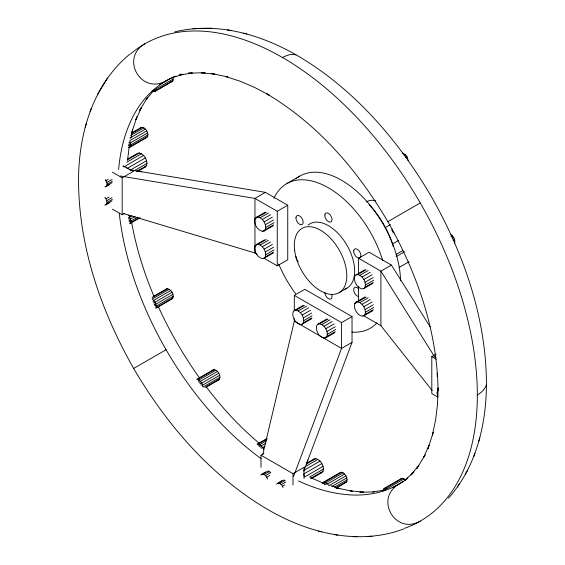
<?xml version="1.0" encoding="UTF-8"?>
<svg xmlns="http://www.w3.org/2000/svg" width="565" height="565" viewBox="0 0 565 565"><rect width="100%" height="100%" fill="white"/><g stroke="black" fill="none" stroke-linecap="round" stroke-linejoin="round"><path stroke-width="0.85" d="M448.433 498.175C476.585 466.697 486.627 423.291 486.444 381.982C485.716 316.555 463.42 252.993 431.342 196.564C398.516 140.572 354.615 89.482 298.32 56.14C261.553 34.613 216.981 21.463 174.627 31.923M127.521 160.474L129.145 147.197M104.822 186.867L106.015 186.634L106.806 185.715L107.089 184.254L106.806 182.474L105.217 179.564M104.822 205.046L106.015 204.812L107.089 202.44L106.015 198.816L104.822 197.206M128.432 147.613L129.752 147.359L146.808 137.507L147.684 136.497C148.701 132.754 146.116 128.283 142.373 127.287L141.052 127.549L132.154 132.683M137.323 171.661L145.403 167L146.61 165.609C148.002 160.481 144.463 154.351 139.329 152.988L137.521 153.341L127.231 159.281M152.162 91.17L153.722 91.714L155.043 91.452L172.099 81.607L172.975 80.59L172.975 76.995M155.785 308.342L172.099 298.927L172.975 297.91C173.992 294.174 171.407 289.697 167.664 288.708L166.343 288.962L152.995 296.667M206.218 387.145L218.825 379.864L219.707 378.854C220.724 375.111 218.139 370.64 214.396 369.644L213.076 369.906L196.761 379.32M265.253 212.15L256.256 217.348L255.048 218.74C253.657 223.86 257.195 229.997 262.329 231.353L264.137 231.007L273.135 225.809M264.498 239.857L256.256 244.617L255.048 246.008C253.657 251.128 257.195 257.266 262.329 258.622L264.137 258.276L273.135 253.078M264.137 231.007L265.345 229.616C266.737 224.489 263.198 218.351 258.064 216.995L256.256 217.348M264.137 258.276L265.345 256.884C266.737 251.757 263.198 245.627 258.064 244.264L256.256 244.617M302.183 324.176L303.398 322.785C304.782 317.657 301.244 311.527 296.109 310.164L294.301 310.517L293.094 311.908C291.702 317.029 295.248 323.166 300.375 324.522L302.183 324.176L311.929 318.547M325.8 337.806L327.008 336.415C328.399 331.295 324.861 325.158 319.726 323.802L317.918 324.148L316.711 325.539C315.319 330.666 318.858 336.797 323.992 338.16L325.8 337.806L334.798 332.615M307.756 459.938L307.332 462.156L306.527 463.088M364.962 296.985L355.964 302.183L354.756 303.575C353.365 308.695 356.911 314.832 362.038 316.195L363.853 315.842L372.844 310.644M311.583 478.576L321.866 472.637L323.074 471.245C324.465 466.125 320.92 459.988 315.793 458.632L313.978 458.978L306.633 463.222M363.853 288.574L365.061 287.182C366.445 282.055 362.907 275.925 357.772 274.562L355.964 274.915L354.756 276.306C353.365 281.427 356.911 287.564 362.038 288.92L363.853 288.574L372.844 283.376M363.853 315.842L365.061 314.451C366.445 309.323 362.907 303.193 357.772 301.83L355.964 302.183M336.33 488.04L345.971 482.475L346.853 481.458C347.863 477.722 345.286 473.244 341.535 472.255L340.222 472.51L323.166 482.362L322.283 483.372L323.766 482.517M383.028 491.041L383.338 489.424L384.221 488.407L401.277 478.562L402.598 478.301L405.705 480.102M454.641 243.211C455.595 239.906 453.589 236.389 450.884 234.546M437.197 373.218L437.197 376.467M129.766 54.212C92.13 85.068 78.034 135.925 78.556 183.018C79.284 248.445 101.58 312.007 133.658 368.436C166.484 424.428 210.385 475.518 266.68 508.86C307.219 532.859 358.274 546.08 403.834 528.918M130.868 138.128L132.641 129.915L131.567 133.192L136.815 117.04M262.725 454.613L294.309 321.132L294.309 318.554M433.171 432.606L427.924 448.765L429.047 445.34L423.46 457.678L425.085 455.03M85.124 127.174L86.198 123.905M90.125 111.764L91.24 108.339M136.85 116.92L135.953 119.66L141.54 107.322L139.513 110.627L147.373 97.745M433.164 432.628L432.359 435.085L435.551 420.296L437.48 404.526L438.122 387.88L438.045 390.563C437.381 330.97 417.069 273.072 387.851 221.671C357.949 170.672 317.968 124.13 266.68 93.762L269.046 95.04L254.314 87.271L239.687 81.056L225.287 76.423L227.815 76.96L211.225 73.429L214.749 74.17L201.274 72.836L205.152 72.737L188.336 73.139L192.319 73.04L180.122 74.968M473.76 456.661L474.875 453.236M478.802 441.096L479.876 437.826M486.359 384.666C485.187 389.334 481.274 392.583 477.326 394.984M293.616 476.281L341.543 348.4L341.543 322.643L294.309 295.375L294.309 310.828M303.801 471.041L352.037 342.341L352.037 316.584L304.803 289.315L294.309 295.375M153.016 301.901L153.722 300.347L170.778 290.502M107.491 78.041L97.66 94.15M425.042 455.1L416.73 468.731L418.806 465.327L411.038 474.932L413.905 471.895L405.14 480.017M147.444 97.632L146.194 99.673L153.963 90.068M457.509 486.959L459.592 483.555M465.313 474.155L467.34 470.85M140.169 128.559L141.052 127.549M165.46 289.979L166.343 288.962M212.193 370.915L213.076 369.906M260.74 475.101L265.282 472.022M276.483 484.191L281.78 480.681M312.77 460.369L313.978 458.978M437.995 390.486L436.922 392.866L437.995 396.482M400.394 479.572L401.277 478.562M144.732 43.886C119.9 58.266 141.201 95.16 166.075 80.844M398.925 484.156C374.094 498.535 395.394 535.436 420.268 521.114M159.627 84.708L171.492 77.857M173.286 78.973L156.23 88.825L155.919 90.442L155.043 91.452L154.174 89.955M172.975 80.59L155.919 90.442L154.789 89.249M131.25 133.714L142.373 127.287M130.579 135.536L143.927 127.831M129.915 138.079L145.488 129.088M146.808 130.868L129.752 140.713L130.939 144.725L130.628 146.342L129.752 147.359L128.453 145.106L128.933 144.548L130.628 146.342L147.684 136.497M147.684 132.902L130.628 142.747L128.933 142.578M147.995 134.873L130.939 144.725L129.103 143.665M127.57 159.775L139.329 152.988M126.765 162.212L141.462 153.729M125.96 165.637L143.595 155.453M106.015 180.638L108.261 179.338M127.04 168.497L145.403 157.896M106.806 182.474L112.054 179.444M130.451 170.008L146.61 160.679M107.089 184.254L112.336 181.224M106.806 185.715L112.054 182.686M106.015 186.634L109.758 184.472M133.813 171.026L147.041 163.391M112.421 172.184L122.174 177.82L133.199 171.456L123.438 165.82M136.327 171.548L146.61 165.609M106.015 198.816L109.01 197.086M106.806 200.653L112.054 197.623M107.089 202.44L112.336 199.41M106.806 203.901L112.054 200.872M106.015 204.812L109.758 202.651M112.421 209.149L122.174 214.785L124.378 213.514M131.977 215.738L128.453 217.779L128.933 218.888L130.628 219.058L135.077 216.487M137.613 217.179L130.939 221.035L130.628 222.652L129.752 223.669L140.134 217.673M138.785 217.942L130.628 222.652L128.933 220.859M263.869 258.113L277.253 265.84L287.747 259.78L287.747 205.236L265.444 192.361L254.949 198.421L120.239 175.983M286.674 183.681L299.789 176.103M255.048 218.74L266.313 212.235M260.197 217.737L268.446 212.977M262.329 219.46L270.579 214.7M257.181 254.25L254.949 252.958L254.949 198.421L277.253 211.296L287.747 205.236M264.137 221.897L272.387 217.137M265.345 224.686L273.594 219.926M265.769 227.391L274.018 222.631M262.329 231.353L264.582 230.054M265.345 229.616L273.594 224.849M152.091 297.699L167.664 288.708M169.218 289.245L152.162 299.097C154.867 300.94 156.879 304.457 155.919 307.756L172.975 297.91M404.222 155.721L405.705 154.859L407.026 156.639L408.22 160.651M153.744 302.882L172.099 292.282M405.543 157.501L407.026 156.639M255.048 246.008L256.545 245.139M258.064 244.264L266.313 239.504M172.975 294.316L155.919 304.161L154.224 303.991L154.393 305.079L156.23 306.138L173.286 296.293M260.197 245.005L268.446 240.245M262.329 246.728L270.579 241.968M264.137 249.165L272.387 244.405M265.345 251.955L273.594 247.195M265.769 254.667L274.018 249.899M265.345 256.884L273.594 252.124M133.658 368.436L166.075 349.721M387.851 221.671L420.268 202.962A275.529 159.076 60 0 1 404.448 528.353M385.168 227.681L390.486 224.609M358.591 274.096L358.591 258.262L369.093 252.202L391.397 265.077L430.156 326.881M392.329 244.087L398.403 240.577M294.301 310.517L303.299 305.319M355.964 274.915L364.962 269.717M296.109 310.164L304.358 305.404M357.772 274.562L366.021 269.802M298.242 310.905L306.491 306.145M359.905 275.303L368.154 270.543M396.122 254.412L402.958 250.457M396.122 256.665L404.476 251.842M300.375 312.629L308.624 307.869M362.038 277.027L370.287 272.266M339.099 292.67L346.974 288.129M302.183 315.065L310.432 310.305M363.853 279.463L372.095 274.703M391.397 265.077L380.902 271.136L358.591 258.262M303.398 317.855L311.64 313.095M365.061 282.253L373.303 277.493M214.396 369.644L197.34 379.496C200.674 380.316 202.722 383.819 202.962 387.082L220.018 377.229M215.95 370.188L198.894 380.033L198.894 382.152M303.822 320.567L312.064 315.8M365.484 284.965L373.726 280.198M217.511 371.445L200.455 381.29L199.749 382.844L200.469 383.819L218.825 373.225M450.955 236.657L452.438 235.803M303.398 322.785L311.64 318.024M365.061 287.182L373.303 282.422M399.165 267.407L409.039 261.708M452.275 238.437L453.759 237.583M219.707 375.259L202.651 385.104L200.956 384.935M453.158 240.471L454.641 239.617M204.876 387.413L219.707 378.854M317.918 324.148L326.916 318.957M319.726 323.802L327.975 319.034M354.756 303.575L357.002 302.275M357.772 301.83L366.021 297.07M321.859 324.543L330.108 319.776M359.905 302.572L368.154 297.812M323.992 326.259L332.241 321.499M362.038 304.295L370.287 299.535M325.8 328.703L334.049 323.943M363.853 306.738L372.095 301.971M341.543 322.643L352.037 316.584M327.008 331.486L335.257 326.725M365.061 309.521L373.303 304.761M327.439 334.197L335.681 329.437M365.484 312.233L373.726 307.466M323.992 338.16L326.245 336.86M327.008 336.415L335.257 331.655M365.061 314.451L373.303 309.691M352.037 342.341L341.543 348.4L294.309 321.132M266.715 438.638L257.075 444.203L258.396 443.949L267.294 438.807M266.623 440.636L259.949 444.486L258.396 443.949L259.102 446.315L259.949 446.611L259.949 444.486L262.831 447.522L263.707 449.556M265.96 443.179L261.51 445.743L260.804 447.296L261.531 448.271L265.056 446.237M260.981 467.333L260.981 455.206L263.926 453.504M437.804 397.011L431.801 393.544L431.801 356.579L436.208 354.036M262.725 473.957L267.972 470.928L270.783 472.552L265.536 475.582L264.13 474.445L261.531 474.183M264.13 474.445L269.378 471.415M265.536 475.582L266.729 477.185L269.731 475.455M306.237 464.14L315.793 458.632M260.981 455.206L292.995 473.689L304.019 467.326L304.019 478.59M304.697 467.008L317.926 459.373M278.467 483.047L283.715 480.017L285.127 480.504L279.873 483.534L277.281 483.273M303.892 470.426L320.058 461.089M279.873 483.534L281.285 484.671L285.777 482.072M281.285 484.671L282.472 486.274L284.725 484.975M303.497 474.134L321.866 463.533M305.439 476.5L323.074 466.323M309.542 477.086L323.498 469.028M310.588 478.456L323.074 471.245M341.535 472.255L324.487 482.1L323.166 482.362L324.465 484.608M343.096 472.799L326.04 482.644L324.487 482.1L325.186 484.466M326.04 484.763L326.04 482.644L327.594 483.901L344.65 474.049M345.971 475.829L328.915 485.681L327.594 483.901M332.022 486.43L346.853 477.863M334.558 487.122L347.164 479.84M335.73 487.885L346.853 481.458M383.338 489.424L402.598 478.301M404.152 478.845L387.096 488.69L385.542 488.153L384.221 488.407L385.083 489.904M393.099 487.376L403.481 481.387M282.5 57.531C286.547 55.313 291.321 53.548 295.954 54.869M172.763 77.532L183.364 74.255M170.778 81.861L172.099 81.607M144.202 167.233L145.403 167M138.121 171.4L139.329 171.167L141.462 171.908M217.511 380.118L218.825 379.864M320.659 472.87L321.866 472.637M344.65 482.729L345.971 482.475M372.681 491.96L384.878 490.032M211.804 28.25L192.94 28.709M353.196 536.75L357.073 536.651M368.076 536.397L372.06 536.291M374.079 491.924L359.849 492.263L363.726 492.164L350.251 490.83L352.369 491.275M128.997 169.634L265.444 192.361M227.307 29.783L230.831 30.524M243.303 33.194L246.672 33.907M318.328 531.093L321.697 531.806M334.169 534.476L337.693 535.217M352.122 491.218L336.345 487.863L339.713 488.577L330.913 485.745M374.171 200.441L375.831 200.893M123.558 213.57L254.949 252.958M402.598 153.066L405.705 154.859M310.686 477.729L323.003 482.962M122.923 166.131L124.441 167.007M363.055 315.376L380.902 325.673L432.183 390.535M431.801 356.579L436.307 359.178M129.103 219.976L130.939 221.035L129.752 217.024L128.432 215.244M259.271 443.313C239.518 426.688 221.883 407.577 206.331 386.983M369.1 204.622C380.174 216.508 388.487 230.908 393.247 246.439M125.684 166.668L126.588 167.89M199.537 377.985C183.554 355.576 169.74 331.655 158.327 306.611M435.064 357.511L380.902 271.136L380.902 325.673M303.801 474.833L304.704 476.924M282.472 486.274L283.001 487.496M266.729 477.185L267.528 479.021M153.934 296.222C143.877 272.464 136.137 247.625 131.624 222.207M385.542 488.153L386.008 489.728M358.591 286.413L358.591 300.481M292.995 473.689L292.995 484.954M277.253 211.296L277.253 265.84M122.174 177.82L122.174 214.785M366.388 201.966A27.968 16.145 60 0 1 374.164 200.441M394.017 232.964A7.048 4.068 0 0 1 392.195 229.03M407.972 478.054A232.858 134.442 60 0 1 298.44 480.935M261.009 458.589A232.858 134.442 60 0 1 119.257 213.069M118.622 169.479A232.858 134.442 60 0 1 175.877 76.063M179.041 74.863A232.858 134.442 60 0 1 181.45 74.05M130.557 53.958A275.529 159.076 60 0 1 420.268 202.962M308.137 225.054A37.106 21.428 60 0 1 346.974 245.274A37.106 21.428 60 0 1 345.067 289.019M295.905 178.815A83.493 48.209 60 0 1 360.745 195.038A83.493 48.209 60 0 1 400.557 280.819M376.968 322.813A83.493 48.209 60 0 1 351.903 332.093M295.622 293.736A83.493 48.209 60 0 1 278.693 264.039M273.877 198.407A83.493 48.209 60 0 1 328.096 187.629A83.493 48.209 60 0 1 382.717 260.564M298.179 261.616A5.099 2.945 60 0 1 295.954 256.482M331.754 294.796A5.099 2.945 60 0 1 329.127 298.963A5.099 2.945 60 0 1 324.811 292.388M358.662 296.533A5.099 2.945 60 0 1 353.669 289.81A5.099 2.945 60 0 1 358.662 288.842M294.662 250.521A37.106 21.428 60 0 0 337.192 293.567A37.106 21.428 60 0 0 329.791 237.512A37.106 21.428 60 0 0 294.662 250.521M353.704 250.804A5.099 2.945 60 0 0 358.662 258.057A5.099 2.945 60 0 0 359.474 251.376A5.099 2.945 60 0 0 353.704 250.804M324.84 214.898A5.099 2.945 60 0 0 329.798 222.158A5.099 2.945 60 0 0 330.617 215.47A5.099 2.945 60 0 0 324.84 214.898M295.982 217.476A5.099 2.945 60 0 0 300.94 224.736A5.099 2.945 60 0 0 301.759 218.048A5.099 2.945 60 0 0 295.982 217.476"/></g></svg>
